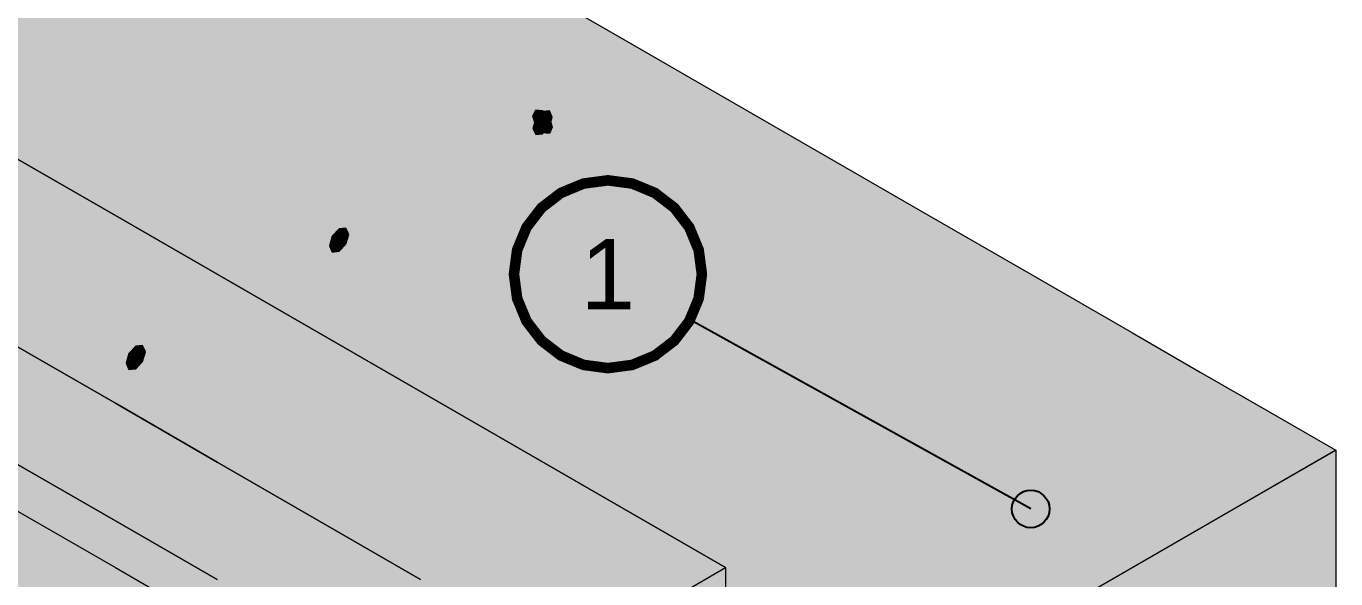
# Model space of a CAD drawing. Header units: metres. Extents: x 349021 to 349543, y 9281040 to 9281959.
# Drawn here: x 349207.583 to 349208.141, y 9281044.245 to 9281044.481 of the extents above; entities that cross this region are included whole.
import ezdxf
from ezdxf.enums import TextEntityAlignment as Align

# ---------------------------------------------------------------- set-up
doc = ezdxf.new("R2010")
doc.units = ezdxf.units.M
doc.header["$LTSCALE"] = 0.25
doc.layers.add('ISO-3D', color=7, linetype='CONTINUOUS', lineweight=13)
doc.layers.add('ISO-3D-ARISTAS', color=250, linetype='CONTINUOUS', lineweight=13)
doc.layers.add('LLAMADAS-NUM', color=30, linetype='CONTINUOUS', lineweight=25, true_color=0xc05014)
doc.styles.get("Standard").update_dxf_attribs({"font": 'arial.ttf'})

msp = doc.modelspace()

# ---------------------------------------------------------------- linework, layer by layer
at = {"layer": 'ISO-3D', "true_color": 0x9e9d98}
for points in [[(349207.70801, 9281044.47), (349207.66471, 9281044.495), (349207.70801, 9281044.51), (349207.66471, 9281044.535)], [(349207.62141, 9281044.45333), (349207.57811, 9281044.47833), (349207.62141, 9281044.5), (349207.57811, 9281044.525)], [(349207.79462, 9281044.46), (349207.75131, 9281044.485), (349207.79462, 9281044.5), (349207.75131, 9281044.525)], [(349207.66471, 9281044.475), (349207.62141, 9281044.5), (349207.66471, 9281044.495), (349207.62141, 9281044.52)], [(349207.75131, 9281044.445), (349207.70801, 9281044.47), (349207.75131, 9281044.485), (349207.70801, 9281044.51)], [(349207.66471, 9281044.42833), (349207.62141, 9281044.45333), (349207.66471, 9281044.475), (349207.62141, 9281044.5)], [(349207.83792, 9281044.435), (349207.79462, 9281044.46), (349207.83792, 9281044.475), (349207.79462, 9281044.5)], [(349207.70801, 9281044.45), (349207.66471, 9281044.475), (349207.70801, 9281044.47), (349207.66471, 9281044.495)], [(349207.79462, 9281044.42), (349207.75131, 9281044.445), (349207.79462, 9281044.46), (349207.75131, 9281044.485)], [(349207.62141, 9281044.40667), (349207.57811, 9281044.43167), (349207.62141, 9281044.45333), (349207.57811, 9281044.47833)], [(349207.70801, 9281044.40333), (349207.66471, 9281044.42833), (349207.70801, 9281044.45), (349207.66471, 9281044.475)], [(349207.88122, 9281044.41), (349207.83792, 9281044.435), (349207.88122, 9281044.45), (349207.83792, 9281044.475)], [(349207.75131, 9281044.425), (349207.70801, 9281044.45), (349207.75131, 9281044.445), (349207.70801, 9281044.47)], [(349207.83792, 9281044.395), (349207.79462, 9281044.42), (349207.83792, 9281044.435), (349207.79462, 9281044.46)], [(349207.66471, 9281044.38167), (349207.62141, 9281044.40667), (349207.66471, 9281044.42833), (349207.62141, 9281044.45333)], [(349207.75131, 9281044.37833), (349207.70801, 9281044.40333), (349207.75131, 9281044.425), (349207.70801, 9281044.45)], [(349207.92452, 9281044.385), (349207.88122, 9281044.41), (349207.92452, 9281044.425), (349207.88122, 9281044.45)], [(349207.79462, 9281044.4), (349207.75131, 9281044.425), (349207.79462, 9281044.42), (349207.75131, 9281044.445)], [(349207.62141, 9281044.36), (349207.57811, 9281044.385), (349207.62141, 9281044.40667), (349207.57811, 9281044.43167)], [(349207.88122, 9281044.37), (349207.83792, 9281044.395), (349207.88122, 9281044.41), (349207.83792, 9281044.435)], [(349207.62141, 9281044.36), (349207.57811, 9281044.385), (349207.62141, 9281044.4), (349207.57811, 9281044.425)], [(349207.70801, 9281044.35667), (349207.66471, 9281044.38167), (349207.70801, 9281044.40333), (349207.66471, 9281044.42833)], [(349207.79462, 9281044.35333), (349207.75131, 9281044.37833), (349207.79462, 9281044.4), (349207.75131, 9281044.425)], [(349207.96782, 9281044.36), (349207.92452, 9281044.385), (349207.96782, 9281044.4), (349207.92452, 9281044.425)], [(349207.83792, 9281044.375), (349207.79462, 9281044.4), (349207.83792, 9281044.395), (349207.79462, 9281044.42)], [(349207.92452, 9281044.345), (349207.88122, 9281044.37), (349207.92452, 9281044.385), (349207.88122, 9281044.41)], [(349207.66471, 9281044.335), (349207.62141, 9281044.36), (349207.66471, 9281044.38167), (349207.62141, 9281044.40667)], [(349207.75131, 9281044.33167), (349207.70801, 9281044.35667), (349207.75131, 9281044.37833), (349207.70801, 9281044.40333)], [(349207.66471, 9281044.335), (349207.62141, 9281044.36), (349207.66471, 9281044.375), (349207.62141, 9281044.4)], [(349207.83792, 9281044.32833), (349207.79462, 9281044.35333), (349207.83792, 9281044.375), (349207.79462, 9281044.4)], [(349208.01112, 9281044.335), (349207.96782, 9281044.36), (349208.01112, 9281044.375), (349207.96782, 9281044.4)], [(349207.88122, 9281044.35), (349207.83792, 9281044.375), (349207.88122, 9281044.37), (349207.83792, 9281044.395)], [(349207.62141, 9281044.31333), (349207.57811, 9281044.33833), (349207.62141, 9281044.36), (349207.57811, 9281044.385)], [(349207.62141, 9281044.32), (349207.57811, 9281044.345), (349207.62141, 9281044.36), (349207.57811, 9281044.385)], [(349207.70801, 9281044.31), (349207.66471, 9281044.335), (349207.70801, 9281044.35667), (349207.66471, 9281044.38167)], [(349207.96782, 9281044.32), (349207.92452, 9281044.345), (349207.96782, 9281044.36), (349207.92452, 9281044.385)], [(349207.70801, 9281044.31), (349207.66471, 9281044.335), (349207.70801, 9281044.35), (349207.66471, 9281044.375)], [(349207.79462, 9281044.30667), (349207.75131, 9281044.33167), (349207.79462, 9281044.35333), (349207.75131, 9281044.37833)], [(349207.88122, 9281044.30333), (349207.83792, 9281044.32833), (349207.88122, 9281044.35), (349207.83792, 9281044.375)], [(349208.05442, 9281044.31), (349208.01112, 9281044.335), (349208.05442, 9281044.35), (349208.01112, 9281044.375)], [(349207.92452, 9281044.325), (349207.88122, 9281044.35), (349207.92452, 9281044.345), (349207.88122, 9281044.37)], [(349207.66471, 9281044.28833), (349207.62141, 9281044.31333), (349207.66471, 9281044.335), (349207.62141, 9281044.36)], [(349207.66471, 9281044.295), (349207.62141, 9281044.32), (349207.66471, 9281044.335), (349207.62141, 9281044.36)], [(349208.01112, 9281044.295), (349207.96782, 9281044.32), (349208.01112, 9281044.335), (349207.96782, 9281044.36)], [(349207.75131, 9281044.285), (349207.70801, 9281044.31), (349207.75131, 9281044.33167), (349207.70801, 9281044.35667)], [(349207.83792, 9281044.28167), (349207.79462, 9281044.30667), (349207.83792, 9281044.32833), (349207.79462, 9281044.35333)], [(349207.75131, 9281044.285), (349207.70801, 9281044.31), (349207.75131, 9281044.325), (349207.70801, 9281044.35)], [(349207.92452, 9281044.27833), (349207.88122, 9281044.30333), (349207.92452, 9281044.325), (349207.88122, 9281044.35)], [(349208.08329, 9281044.29333), (349208.05442, 9281044.31), (349208.08329, 9281044.33333), (349208.05442, 9281044.35)], [(349207.96782, 9281044.3), (349207.92452, 9281044.325), (349207.96782, 9281044.32), (349207.92452, 9281044.345)], [(349207.62141, 9281044.26667), (349207.57811, 9281044.29167), (349207.62141, 9281044.31333), (349207.57811, 9281044.33833)], [(349207.70801, 9281044.26333), (349207.66471, 9281044.28833), (349207.70801, 9281044.31), (349207.66471, 9281044.335)], [(349207.70801, 9281044.27), (349207.66471, 9281044.295), (349207.70801, 9281044.31), (349207.66471, 9281044.335)], [(349207.79462, 9281044.26), (349207.75131, 9281044.285), (349207.79462, 9281044.30667), (349207.75131, 9281044.33167)], [(349208.05442, 9281044.27), (349208.01112, 9281044.295), (349208.05442, 9281044.31), (349208.01112, 9281044.335)], [(349208.11216, 9281044.27667), (349208.08329, 9281044.29333), (349208.11216, 9281044.31667), (349208.08329, 9281044.33333)], [(349207.79462, 9281044.26), (349207.75131, 9281044.285), (349207.79462, 9281044.3), (349207.75131, 9281044.325)], [(349207.88122, 9281044.25667), (349207.83792, 9281044.28167), (349207.88122, 9281044.30333), (349207.83792, 9281044.32833)], [(349207.96782, 9281044.25333), (349207.92452, 9281044.27833), (349207.96782, 9281044.3), (349207.92452, 9281044.325)], [(349208.01112, 9281044.275), (349207.96782, 9281044.3), (349208.01112, 9281044.295), (349207.96782, 9281044.32)], [(349207.66471, 9281044.24167), (349207.62141, 9281044.26667), (349207.66471, 9281044.28833), (349207.62141, 9281044.31333)], [(349208.14103, 9281044.26), (349208.11216, 9281044.27667), (349208.14103, 9281044.3), (349208.11216, 9281044.31667)], [(349207.75131, 9281044.23833), (349207.70801, 9281044.26333), (349207.75131, 9281044.285), (349207.70801, 9281044.31)], [(349207.75131, 9281044.245), (349207.70801, 9281044.27), (349207.75131, 9281044.285), (349207.70801, 9281044.31)], [(349208.08329, 9281044.25333), (349208.05442, 9281044.27), (349208.08329, 9281044.29333), (349208.05442, 9281044.31)], [(349207.83792, 9281044.235), (349207.79462, 9281044.26), (349207.83792, 9281044.28167), (349207.79462, 9281044.30667)], [(349207.92452, 9281044.23167), (349207.88122, 9281044.25667), (349207.92452, 9281044.27833), (349207.88122, 9281044.30333)], [(349207.83792, 9281044.235), (349207.79462, 9281044.26), (349207.83792, 9281044.275), (349207.79462, 9281044.3)], [(349208.01112, 9281044.22833), (349207.96782, 9281044.25333), (349208.01112, 9281044.275), (349207.96782, 9281044.3)], [(349207.62141, 9281044.25), (349207.57811, 9281044.275), (349207.62141, 9281044.27), (349207.57811, 9281044.295)], [(349207.62141, 9281044.22), (349207.57811, 9281044.245), (349207.62141, 9281044.26667), (349207.57811, 9281044.29167)], [(349208.05442, 9281044.25), (349208.01112, 9281044.275), (349208.05442, 9281044.27), (349208.01112, 9281044.295)], [(349208.11216, 9281044.23667), (349208.08329, 9281044.25333), (349208.11216, 9281044.27667), (349208.08329, 9281044.29333)], [(349207.70801, 9281044.21667), (349207.66471, 9281044.24167), (349207.70801, 9281044.26333), (349207.66471, 9281044.28833)], [(349207.79462, 9281044.21333), (349207.75131, 9281044.23833), (349207.79462, 9281044.26), (349207.75131, 9281044.285)], [(349207.79462, 9281044.22), (349207.75131, 9281044.245), (349207.79462, 9281044.26), (349207.75131, 9281044.285)], [(349207.88122, 9281044.21), (349207.83792, 9281044.235), (349207.88122, 9281044.25667), (349207.83792, 9281044.28167)], [(349207.62141, 9281044.205), (349207.57811, 9281044.23), (349207.62141, 9281044.25), (349207.57811, 9281044.275)], [(349207.62141, 9281044.2), (349207.57811, 9281044.225), (349207.62141, 9281044.25), (349207.57811, 9281044.275)], [(349207.88122, 9281044.21), (349207.83792, 9281044.235), (349207.88122, 9281044.25), (349207.83792, 9281044.275)], [(349207.96782, 9281044.20667), (349207.92452, 9281044.23167), (349207.96782, 9281044.25333), (349207.92452, 9281044.27833)], [(349208.05442, 9281044.20333), (349208.01112, 9281044.22833), (349208.05442, 9281044.25), (349208.01112, 9281044.275)], [(349208.14103, 9281044.22), (349208.11216, 9281044.23667), (349208.14103, 9281044.26), (349208.11216, 9281044.27667)], [(349207.66471, 9281044.225), (349207.62141, 9281044.25), (349207.66471, 9281044.245), (349207.62141, 9281044.27)], [(349208.08329, 9281044.23333), (349208.05442, 9281044.25), (349208.08329, 9281044.25333), (349208.05442, 9281044.27)], [(349207.66471, 9281044.195), (349207.62141, 9281044.22), (349207.66471, 9281044.24167), (349207.62141, 9281044.26667)], [(349207.75131, 9281044.19167), (349207.70801, 9281044.21667), (349207.75131, 9281044.23833), (349207.70801, 9281044.26333)], [(349207.83792, 9281044.18833), (349207.79462, 9281044.21333), (349207.83792, 9281044.235), (349207.79462, 9281044.26)], [(349207.83792, 9281044.195), (349207.79462, 9281044.22), (349207.83792, 9281044.235), (349207.79462, 9281044.26)], [(349207.92452, 9281044.185), (349207.88122, 9281044.21), (349207.92452, 9281044.23167), (349207.88122, 9281044.25667)], [(349208.01112, 9281044.18167), (349207.96782, 9281044.20667), (349208.01112, 9281044.22833), (349207.96782, 9281044.25333)], [(349208.11216, 9281044.21667), (349208.08329, 9281044.23333), (349208.11216, 9281044.23667), (349208.08329, 9281044.25333)], [(349207.66471, 9281044.18), (349207.62141, 9281044.205), (349207.66471, 9281044.225), (349207.62141, 9281044.25)], [(349207.66471, 9281044.175), (349207.62141, 9281044.2), (349207.66471, 9281044.225), (349207.62141, 9281044.25)], [(349208.08329, 9281044.18667), (349208.05442, 9281044.20333), (349208.08329, 9281044.23333), (349208.05442, 9281044.25)]]:
    msp.add_solid(points, dxfattribs=at)
at = {"layer": 'ISO-3D', "true_color": 0xb0aea8}
for points in [[(349207.79462, 9281044.5), (349207.75997, 9281044.48), (349207.75131, 9281044.525), (349207.71667, 9281044.505)], [(349207.60409, 9281044.49), (349207.56945, 9281044.47), (349207.56079, 9281044.515), (349207.52615, 9281044.495)], [(349207.68203, 9281044.485), (349207.64739, 9281044.465), (349207.63873, 9281044.51), (349207.60409, 9281044.49)], [(349207.75997, 9281044.48), (349207.72533, 9281044.46), (349207.71667, 9281044.505), (349207.68203, 9281044.485)], [(349207.83792, 9281044.475), (349207.80328, 9281044.455), (349207.79462, 9281044.5), (349207.75997, 9281044.48)], [(349207.64739, 9281044.465), (349207.61275, 9281044.445), (349207.60409, 9281044.49), (349207.56945, 9281044.47)], [(349207.72533, 9281044.46), (349207.69069, 9281044.44), (349207.68203, 9281044.485), (349207.64739, 9281044.465)], [(349207.80328, 9281044.455), (349207.76863, 9281044.435), (349207.75997, 9281044.48), (349207.72533, 9281044.46)], [(349207.88122, 9281044.45), (349207.84658, 9281044.43), (349207.83792, 9281044.475), (349207.80328, 9281044.455)], [(349207.61275, 9281044.445), (349207.57811, 9281044.425), (349207.56945, 9281044.47), (349207.53481, 9281044.45)], [(349207.69069, 9281044.44), (349207.65605, 9281044.42), (349207.64739, 9281044.465), (349207.61275, 9281044.445)], [(349207.76863, 9281044.435), (349207.73399, 9281044.415), (349207.72533, 9281044.46), (349207.69069, 9281044.44)], [(349207.84658, 9281044.43), (349207.81194, 9281044.41), (349207.80328, 9281044.455), (349207.76863, 9281044.435)], [(349207.92452, 9281044.425), (349207.88988, 9281044.405), (349207.88122, 9281044.45), (349207.84658, 9281044.43)], [(349207.65605, 9281044.42), (349207.62141, 9281044.4), (349207.61275, 9281044.445), (349207.57811, 9281044.425)], [(349207.73399, 9281044.415), (349207.69935, 9281044.395), (349207.69069, 9281044.44), (349207.65605, 9281044.42)], [(349207.81194, 9281044.41), (349207.77729, 9281044.39), (349207.76863, 9281044.435), (349207.73399, 9281044.415)], [(349207.88988, 9281044.405), (349207.85524, 9281044.385), (349207.84658, 9281044.43), (349207.81194, 9281044.41)], [(349207.96782, 9281044.4), (349207.93318, 9281044.38), (349207.92452, 9281044.425), (349207.88988, 9281044.405)], [(349207.69935, 9281044.395), (349207.66471, 9281044.375), (349207.65605, 9281044.42), (349207.62141, 9281044.4)], [(349207.77729, 9281044.39), (349207.74265, 9281044.37), (349207.73399, 9281044.415), (349207.69935, 9281044.395)], [(349207.85524, 9281044.385), (349207.8206, 9281044.365), (349207.81194, 9281044.41), (349207.77729, 9281044.39)], [(349207.93318, 9281044.38), (349207.89854, 9281044.36), (349207.88988, 9281044.405), (349207.85524, 9281044.385)], [(349208.01112, 9281044.375), (349207.97648, 9281044.355), (349207.96782, 9281044.4), (349207.93318, 9281044.38)], [(349207.74265, 9281044.37), (349207.70801, 9281044.35), (349207.69935, 9281044.395), (349207.66471, 9281044.375)], [(349207.8206, 9281044.365), (349207.78595, 9281044.345), (349207.77729, 9281044.39), (349207.74265, 9281044.37)], [(349207.89854, 9281044.36), (349207.8639, 9281044.34), (349207.85524, 9281044.385), (349207.8206, 9281044.365)], [(349207.97648, 9281044.355), (349207.94184, 9281044.335), (349207.93318, 9281044.38), (349207.89854, 9281044.36)], [(349208.05442, 9281044.35), (349208.01978, 9281044.33), (349208.01112, 9281044.375), (349207.97648, 9281044.355)], [(349207.78595, 9281044.345), (349207.75131, 9281044.325), (349207.74265, 9281044.37), (349207.70801, 9281044.35)], [(349207.8639, 9281044.34), (349207.82926, 9281044.32), (349207.8206, 9281044.365), (349207.78595, 9281044.345)], [(349207.94184, 9281044.335), (349207.9072, 9281044.315), (349207.89854, 9281044.36), (349207.8639, 9281044.34)], [(349208.01978, 9281044.33), (349207.98514, 9281044.31), (349207.97648, 9281044.355), (349207.94184, 9281044.335)], [(349208.08329, 9281044.33333), (349208.04865, 9281044.31333), (349208.05442, 9281044.35), (349208.01978, 9281044.33)], [(349207.62141, 9281044.32), (349207.57811, 9281044.295), (349207.57811, 9281044.345), (349207.53481, 9281044.32)], [(349207.82926, 9281044.32), (349207.79462, 9281044.3), (349207.78595, 9281044.345), (349207.75131, 9281044.325)], [(349207.9072, 9281044.315), (349207.87256, 9281044.295), (349207.8639, 9281044.34), (349207.82926, 9281044.32)], [(349207.98514, 9281044.31), (349207.9505, 9281044.29), (349207.94184, 9281044.335), (349207.9072, 9281044.315)], [(349208.04865, 9281044.31333), (349208.01401, 9281044.29333), (349208.01978, 9281044.33), (349207.98514, 9281044.31)], [(349208.11216, 9281044.31667), (349208.07752, 9281044.29667), (349208.08329, 9281044.33333), (349208.04865, 9281044.31333)], [(349207.66471, 9281044.295), (349207.62141, 9281044.27), (349207.62141, 9281044.32), (349207.57811, 9281044.295)], [(349207.87256, 9281044.295), (349207.83792, 9281044.275), (349207.82926, 9281044.32), (349207.79462, 9281044.3)], [(349207.9505, 9281044.29), (349207.91586, 9281044.27), (349207.9072, 9281044.315), (349207.87256, 9281044.295)], [(349208.07752, 9281044.29667), (349208.04288, 9281044.27667), (349208.04865, 9281044.31333), (349208.01401, 9281044.29333)], [(349208.14103, 9281044.3), (349208.10638, 9281044.28), (349208.11216, 9281044.31667), (349208.07752, 9281044.29667)], [(349208.01401, 9281044.29333), (349207.97937, 9281044.27333), (349207.98514, 9281044.31), (349207.9505, 9281044.29)], [(349208.10638, 9281044.28), (349208.07174, 9281044.26), (349208.07752, 9281044.29667), (349208.04288, 9281044.27667)], [(349207.70801, 9281044.27), (349207.66471, 9281044.245), (349207.66471, 9281044.295), (349207.62141, 9281044.27)], [(349207.91586, 9281044.27), (349207.88122, 9281044.25), (349207.87256, 9281044.295), (349207.83792, 9281044.275)], [(349208.04288, 9281044.27667), (349208.00823, 9281044.25667), (349208.01401, 9281044.29333), (349207.97937, 9281044.27333)], [(349207.97937, 9281044.27333), (349207.94473, 9281044.25333), (349207.9505, 9281044.29), (349207.91586, 9281044.27)], [(349207.62141, 9281044.25), (349207.59254, 9281044.23333), (349207.57811, 9281044.275), (349207.54924, 9281044.25833)], [(349208.07174, 9281044.26), (349208.0371, 9281044.24), (349208.04288, 9281044.27667), (349208.00823, 9281044.25667)], [(349207.75131, 9281044.245), (349207.70801, 9281044.22), (349207.70801, 9281044.27), (349207.66471, 9281044.245)], [(349207.94473, 9281044.25333), (349207.91009, 9281044.23333), (349207.91586, 9281044.27), (349207.88122, 9281044.25)], [(349208.00823, 9281044.25667), (349207.97359, 9281044.23667), (349207.97937, 9281044.27333), (349207.94473, 9281044.25333)], [(349207.59254, 9281044.23333), (349207.56368, 9281044.21667), (349207.54924, 9281044.25833), (349207.52037, 9281044.24167)], [(349207.97359, 9281044.23667), (349207.93895, 9281044.21667), (349207.94473, 9281044.25333), (349207.91009, 9281044.23333)], [(349208.0371, 9281044.24), (349208.00246, 9281044.22), (349208.00823, 9281044.25667), (349207.97359, 9281044.23667)], [(349207.66471, 9281044.225), (349207.63584, 9281044.20833), (349207.62141, 9281044.25), (349207.59254, 9281044.23333)], [(349207.91009, 9281044.23333), (349207.86678, 9281044.20833), (349207.88122, 9281044.25), (349207.83792, 9281044.225)]]:
    msp.add_solid(points, dxfattribs=at)
at = {"layer": 'ISO-3D', "true_color": 0x513422}
for points in [[(349207.71255, 9281044.49238), (349207.71376, 9281044.49505), (349207.67125, 9281044.46854), (349207.67245, 9281044.47121)], [(349207.7208, 9281044.48762), (349207.71959, 9281044.48495), (349207.67949, 9281044.46377), (349207.67829, 9281044.4611)], [(349207.67125, 9281044.46854), (349207.67245, 9281044.47121), (349207.62994, 9281044.44469), (349207.63115, 9281044.44736)], [(349207.67949, 9281044.46377), (349207.67829, 9281044.4611), (349207.63819, 9281044.43993), (349207.63698, 9281044.43726)], [(349207.62994, 9281044.44469), (349207.63115, 9281044.44736), (349207.58864, 9281044.42084), (349207.58985, 9281044.42351)], [(349207.79915, 9281044.44238), (349207.80036, 9281044.44505), (349207.75785, 9281044.41854), (349207.75906, 9281044.42121)], [(349207.63819, 9281044.43993), (349207.63698, 9281044.43726), (349207.59689, 9281044.41608), (349207.59568, 9281044.41341)], [(349207.8074, 9281044.43762), (349207.80619, 9281044.43495), (349207.7661, 9281044.41377), (349207.76489, 9281044.4111)], [(349207.58864, 9281044.42084), (349207.58985, 9281044.42351), (349207.54734, 9281044.397), (349207.54855, 9281044.39967)], [(349207.75785, 9281044.41854), (349207.75906, 9281044.42121), (349207.71655, 9281044.39469), (349207.71775, 9281044.39736)], [(349207.59689, 9281044.41608), (349207.59568, 9281044.41341), (349207.55559, 9281044.39223), (349207.55438, 9281044.38956)], [(349207.7661, 9281044.41377), (349207.76489, 9281044.4111), (349207.72479, 9281044.38993), (349207.72359, 9281044.38726)], [(349207.71655, 9281044.39469), (349207.71775, 9281044.39736), (349207.67524, 9281044.37084), (349207.67645, 9281044.37351)], [(349207.72479, 9281044.38993), (349207.72359, 9281044.38726), (349207.68349, 9281044.36608), (349207.68228, 9281044.36341)], [(349207.67524, 9281044.37084), (349207.67645, 9281044.37351), (349207.63394, 9281044.347), (349207.63515, 9281044.34967)], [(349207.68349, 9281044.36608), (349207.68228, 9281044.36341), (349207.64219, 9281044.34223), (349207.64098, 9281044.33956)], [(349207.63394, 9281044.347), (349207.63515, 9281044.34967), (349207.59264, 9281044.32315), (349207.59385, 9281044.32582)], [(349207.64219, 9281044.34223), (349207.64098, 9281044.33956), (349207.60089, 9281044.31839), (349207.59968, 9281044.31572)], [(349207.59264, 9281044.32315), (349207.59385, 9281044.32582), (349207.55133, 9281044.2993), (349207.55254, 9281044.30197)], [(349207.60089, 9281044.31839), (349207.59968, 9281044.31572), (349207.55958, 9281044.29454), (349207.55838, 9281044.29187)]]:
    msp.add_solid(points, dxfattribs=at)
at = {"layer": 'ISO-3D', "true_color": 0x734930}
for points in [[(349207.71376, 9281044.48832), (349207.71255, 9281044.49238), (349207.67245, 9281044.46447), (349207.67125, 9281044.46854)], [(349207.71959, 9281044.49168), (349207.7208, 9281044.48762), (349207.67829, 9281044.46784), (349207.67949, 9281044.46377)], [(349207.67245, 9281044.46447), (349207.67125, 9281044.46854), (349207.63115, 9281044.44062), (349207.62994, 9281044.44469)], [(349207.67829, 9281044.46784), (349207.67949, 9281044.46377), (349207.63698, 9281044.44399), (349207.63819, 9281044.43993)], [(349207.63115, 9281044.44062), (349207.62994, 9281044.44469), (349207.58985, 9281044.41678), (349207.58864, 9281044.42084)], [(349207.63698, 9281044.44399), (349207.63819, 9281044.43993), (349207.59568, 9281044.42015), (349207.59689, 9281044.41608)], [(349207.80036, 9281044.43832), (349207.79915, 9281044.44238), (349207.75906, 9281044.41447), (349207.75785, 9281044.41854)], [(349207.80619, 9281044.44168), (349207.8074, 9281044.43762), (349207.76489, 9281044.41784), (349207.7661, 9281044.41377)], [(349207.58985, 9281044.41678), (349207.58864, 9281044.42084), (349207.54855, 9281044.39293), (349207.54734, 9281044.397)], [(349207.59568, 9281044.42015), (349207.59689, 9281044.41608), (349207.55438, 9281044.3963), (349207.55559, 9281044.39223)], [(349207.75906, 9281044.41447), (349207.75785, 9281044.41854), (349207.71775, 9281044.39062), (349207.71655, 9281044.39469)], [(349207.76489, 9281044.41784), (349207.7661, 9281044.41377), (349207.72359, 9281044.39399), (349207.72479, 9281044.38993)], [(349207.71775, 9281044.39062), (349207.71655, 9281044.39469), (349207.67645, 9281044.36678), (349207.67524, 9281044.37084)], [(349207.72359, 9281044.39399), (349207.72479, 9281044.38993), (349207.68228, 9281044.37015), (349207.68349, 9281044.36608)], [(349207.67645, 9281044.36678), (349207.67524, 9281044.37084), (349207.63515, 9281044.34293), (349207.63394, 9281044.347)], [(349207.68228, 9281044.37015), (349207.68349, 9281044.36608), (349207.64098, 9281044.3463), (349207.64219, 9281044.34223)], [(349207.63515, 9281044.34293), (349207.63394, 9281044.347), (349207.59385, 9281044.31909), (349207.59264, 9281044.32315)], [(349207.64098, 9281044.3463), (349207.64219, 9281044.34223), (349207.59968, 9281044.32245), (349207.60089, 9281044.31839)], [(349207.59385, 9281044.31909), (349207.59264, 9281044.32315), (349207.55254, 9281044.29524), (349207.55133, 9281044.2993)], [(349207.59968, 9281044.32245), (349207.60089, 9281044.31839), (349207.55838, 9281044.29861), (349207.55958, 9281044.29454)]]:
    msp.add_solid(points, dxfattribs=at)
at = {"layer": 'ISO-3D', "true_color": 0x70482f}
for points in [[(349207.71376, 9281044.49505), (349207.71667, 9281044.49476), (349207.67245, 9281044.47121), (349207.67537, 9281044.47092)], [(349207.71959, 9281044.48495), (349207.71667, 9281044.48524), (349207.67829, 9281044.4611), (349207.67537, 9281044.46139)], [(349207.67245, 9281044.47121), (349207.67537, 9281044.47092), (349207.63115, 9281044.44736), (349207.63407, 9281044.44707)], [(349207.67829, 9281044.4611), (349207.67537, 9281044.46139), (349207.63698, 9281044.43726), (349207.63407, 9281044.43755)], [(349207.63115, 9281044.44736), (349207.63407, 9281044.44707), (349207.58985, 9281044.42351), (349207.59276, 9281044.42322)], [(349207.80036, 9281044.44505), (349207.80328, 9281044.44476), (349207.75906, 9281044.42121), (349207.76197, 9281044.42092)], [(349207.63698, 9281044.43726), (349207.63407, 9281044.43755), (349207.59568, 9281044.41341), (349207.59276, 9281044.4137)], [(349207.80619, 9281044.43495), (349207.80328, 9281044.43524), (349207.76489, 9281044.4111), (349207.76197, 9281044.41139)], [(349207.58985, 9281044.42351), (349207.59276, 9281044.42322), (349207.54855, 9281044.39967), (349207.55146, 9281044.39938)], [(349207.75906, 9281044.42121), (349207.76197, 9281044.42092), (349207.71775, 9281044.39736), (349207.72067, 9281044.39707)], [(349207.59568, 9281044.41341), (349207.59276, 9281044.4137), (349207.55438, 9281044.38956), (349207.55146, 9281044.38985)], [(349207.76489, 9281044.4111), (349207.76197, 9281044.41139), (349207.72359, 9281044.38726), (349207.72067, 9281044.38755)], [(349207.71775, 9281044.39736), (349207.72067, 9281044.39707), (349207.67645, 9281044.37351), (349207.67937, 9281044.37322)], [(349207.72359, 9281044.38726), (349207.72067, 9281044.38755), (349207.68228, 9281044.36341), (349207.67937, 9281044.3637)], [(349207.67645, 9281044.37351), (349207.67937, 9281044.37322), (349207.63515, 9281044.34967), (349207.63806, 9281044.34938)], [(349207.68228, 9281044.36341), (349207.67937, 9281044.3637), (349207.64098, 9281044.33956), (349207.63806, 9281044.33985)], [(349207.63515, 9281044.34967), (349207.63806, 9281044.34938), (349207.59385, 9281044.32582), (349207.59676, 9281044.32553)], [(349207.64098, 9281044.33956), (349207.63806, 9281044.33985), (349207.59968, 9281044.31572), (349207.59676, 9281044.31601)], [(349207.59385, 9281044.32582), (349207.59676, 9281044.32553), (349207.55254, 9281044.30197), (349207.55546, 9281044.30169)], [(349207.59968, 9281044.31572), (349207.59676, 9281044.31601), (349207.55838, 9281044.29187), (349207.55546, 9281044.29216)]]:
    msp.add_solid(points, dxfattribs=at)
at = {"layer": 'ISO-3D', "true_color": 0x805135}
for points in [[(349207.71667, 9281044.49476), (349207.71959, 9281044.49168), (349207.67537, 9281044.47092), (349207.67829, 9281044.46784)], [(349207.71667, 9281044.48524), (349207.71376, 9281044.48832), (349207.67537, 9281044.46139), (349207.67245, 9281044.46447)], [(349207.67537, 9281044.47092), (349207.67829, 9281044.46784), (349207.63407, 9281044.44707), (349207.63698, 9281044.44399)], [(349207.67537, 9281044.46139), (349207.67245, 9281044.46447), (349207.63407, 9281044.43755), (349207.63115, 9281044.44062)], [(349207.63407, 9281044.44707), (349207.63698, 9281044.44399), (349207.59276, 9281044.42322), (349207.59568, 9281044.42015)], [(349207.80328, 9281044.44476), (349207.80619, 9281044.44168), (349207.76197, 9281044.42092), (349207.76489, 9281044.41784)], [(349207.63407, 9281044.43755), (349207.63115, 9281044.44062), (349207.59276, 9281044.4137), (349207.58985, 9281044.41678)], [(349207.80328, 9281044.43524), (349207.80036, 9281044.43832), (349207.76197, 9281044.41139), (349207.75906, 9281044.41447)], [(349207.59276, 9281044.42322), (349207.59568, 9281044.42015), (349207.55146, 9281044.39938), (349207.55438, 9281044.3963)], [(349207.76197, 9281044.42092), (349207.76489, 9281044.41784), (349207.72067, 9281044.39707), (349207.72359, 9281044.39399)], [(349207.59276, 9281044.4137), (349207.58985, 9281044.41678), (349207.55146, 9281044.38985), (349207.54855, 9281044.39293)], [(349207.76197, 9281044.41139), (349207.75906, 9281044.41447), (349207.72067, 9281044.38755), (349207.71775, 9281044.39062)], [(349207.72067, 9281044.39707), (349207.72359, 9281044.39399), (349207.67937, 9281044.37322), (349207.68228, 9281044.37015)], [(349207.72067, 9281044.38755), (349207.71775, 9281044.39062), (349207.67937, 9281044.3637), (349207.67645, 9281044.36678)], [(349207.67937, 9281044.37322), (349207.68228, 9281044.37015), (349207.63806, 9281044.34938), (349207.64098, 9281044.3463)], [(349207.67937, 9281044.3637), (349207.67645, 9281044.36678), (349207.63806, 9281044.33985), (349207.63515, 9281044.34293)], [(349207.63806, 9281044.34938), (349207.64098, 9281044.3463), (349207.59676, 9281044.32553), (349207.59968, 9281044.32245)], [(349207.63806, 9281044.33985), (349207.63515, 9281044.34293), (349207.59676, 9281044.31601), (349207.59385, 9281044.31909)], [(349207.59676, 9281044.32553), (349207.59968, 9281044.32245), (349207.55546, 9281044.30169), (349207.55838, 9281044.29861)], [(349207.59676, 9281044.31601), (349207.59385, 9281044.31909), (349207.55546, 9281044.29216), (349207.55254, 9281044.29524)]]:
    msp.add_solid(points, dxfattribs=at)
at = {"layer": 'ISO-3D', "true_color": 0x845437}
for points in [[(349207.76197, 9281044.46813), (349207.75906, 9281044.46505), (349207.72067, 9281044.49198), (349207.71775, 9281044.4889)], [(349207.59276, 9281044.46583), (349207.58985, 9281044.46275), (349207.55146, 9281044.48967), (349207.54855, 9281044.48659)], [(349207.59276, 9281044.4563), (349207.59568, 9281044.45938), (349207.55146, 9281044.48015), (349207.55438, 9281044.48323)], [(349207.76197, 9281044.45861), (349207.76489, 9281044.46169), (349207.72067, 9281044.48245), (349207.72359, 9281044.48553)], [(349207.63407, 9281044.44198), (349207.63115, 9281044.4389), (349207.59276, 9281044.46583), (349207.58985, 9281044.46275)], [(349207.80328, 9281044.44429), (349207.80036, 9281044.44121), (349207.76197, 9281044.46813), (349207.75906, 9281044.46505)], [(349207.63407, 9281044.43245), (349207.63698, 9281044.43553), (349207.59276, 9281044.4563), (349207.59568, 9281044.45938)], [(349207.80328, 9281044.43476), (349207.80619, 9281044.43784), (349207.76197, 9281044.45861), (349207.76489, 9281044.46169)], [(349207.67537, 9281044.41813), (349207.67245, 9281044.41505), (349207.63407, 9281044.44198), (349207.63115, 9281044.4389)], [(349207.67537, 9281044.40861), (349207.67829, 9281044.41169), (349207.63407, 9281044.43245), (349207.63698, 9281044.43553)], [(349207.71667, 9281044.39429), (349207.71376, 9281044.39121), (349207.67537, 9281044.41813), (349207.67245, 9281044.41505)], [(349207.71667, 9281044.38476), (349207.71959, 9281044.38784), (349207.67537, 9281044.40861), (349207.67829, 9281044.41169)], [(349207.58877, 9281044.36813), (349207.58585, 9281044.36505), (349207.54746, 9281044.39198), (349207.54455, 9281044.3889)], [(349207.58877, 9281044.35861), (349207.59168, 9281044.36169), (349207.54746, 9281044.38245), (349207.55038, 9281044.38553)], [(349207.63007, 9281044.34429), (349207.62715, 9281044.34121), (349207.58877, 9281044.36813), (349207.58585, 9281044.36505)], [(349207.63007, 9281044.33476), (349207.63299, 9281044.33784), (349207.58877, 9281044.35861), (349207.59168, 9281044.36169)]]:
    msp.add_solid(points, dxfattribs=at)
at = {"layer": 'ISO-3D', "true_color": 0x6c452d}
for points in [[(349207.76489, 9281044.46842), (349207.76197, 9281044.46813), (349207.72359, 9281044.49227), (349207.72067, 9281044.49198)], [(349207.59568, 9281044.46611), (349207.59276, 9281044.46583), (349207.55438, 9281044.48996), (349207.55146, 9281044.48967)], [(349207.58985, 9281044.45601), (349207.59276, 9281044.4563), (349207.54855, 9281044.47986), (349207.55146, 9281044.48015)], [(349207.75906, 9281044.45832), (349207.76197, 9281044.45861), (349207.71775, 9281044.48217), (349207.72067, 9281044.48245)], [(349207.63698, 9281044.44227), (349207.63407, 9281044.44198), (349207.59568, 9281044.46611), (349207.59276, 9281044.46583)], [(349207.80619, 9281044.44458), (349207.80328, 9281044.44429), (349207.76489, 9281044.46842), (349207.76197, 9281044.46813)], [(349207.80036, 9281044.43447), (349207.80328, 9281044.43476), (349207.75906, 9281044.45832), (349207.76197, 9281044.45861)], [(349207.63115, 9281044.43217), (349207.63407, 9281044.43245), (349207.58985, 9281044.45601), (349207.59276, 9281044.4563)], [(349207.67829, 9281044.41842), (349207.67537, 9281044.41813), (349207.63698, 9281044.44227), (349207.63407, 9281044.44198)], [(349207.67245, 9281044.40832), (349207.67537, 9281044.40861), (349207.63115, 9281044.43217), (349207.63407, 9281044.43245)], [(349207.71959, 9281044.39458), (349207.71667, 9281044.39429), (349207.67829, 9281044.41842), (349207.67537, 9281044.41813)], [(349207.71376, 9281044.38447), (349207.71667, 9281044.38476), (349207.67245, 9281044.40832), (349207.67537, 9281044.40861)], [(349207.59168, 9281044.36842), (349207.58877, 9281044.36813), (349207.55038, 9281044.39227), (349207.54746, 9281044.39198)], [(349207.58585, 9281044.35832), (349207.58877, 9281044.35861), (349207.54455, 9281044.38217), (349207.54746, 9281044.38245)], [(349207.63299, 9281044.34458), (349207.63007, 9281044.34429), (349207.59168, 9281044.36842), (349207.58877, 9281044.36813)], [(349207.62715, 9281044.33447), (349207.63007, 9281044.33476), (349207.58585, 9281044.35832), (349207.58877, 9281044.35861)]]:
    msp.add_solid(points, dxfattribs=at)
at = {"layer": 'ISO-3D', "true_color": 0x5c3b26}
for points in [[(349207.7661, 9281044.46575), (349207.76489, 9281044.46842), (349207.72479, 9281044.4896), (349207.72359, 9281044.49227)], [(349207.59689, 9281044.46344), (349207.59568, 9281044.46611), (349207.55559, 9281044.48729), (349207.55438, 9281044.48996)], [(349207.58864, 9281044.45868), (349207.58985, 9281044.45601), (349207.54734, 9281044.48253), (349207.54855, 9281044.47986)], [(349207.75785, 9281044.46099), (349207.75906, 9281044.45832), (349207.71655, 9281044.48484), (349207.71775, 9281044.48217)], [(349207.63819, 9281044.4396), (349207.63698, 9281044.44227), (349207.59689, 9281044.46344), (349207.59568, 9281044.46611)], [(349207.8074, 9281044.44191), (349207.80619, 9281044.44458), (349207.7661, 9281044.46575), (349207.76489, 9281044.46842)], [(349207.62994, 9281044.43484), (349207.63115, 9281044.43217), (349207.58864, 9281044.45868), (349207.58985, 9281044.45601)], [(349207.79915, 9281044.43714), (349207.80036, 9281044.43447), (349207.75785, 9281044.46099), (349207.75906, 9281044.45832)], [(349207.67949, 9281044.41575), (349207.67829, 9281044.41842), (349207.63819, 9281044.4396), (349207.63698, 9281044.44227)], [(349207.67125, 9281044.41099), (349207.67245, 9281044.40832), (349207.62994, 9281044.43484), (349207.63115, 9281044.43217)], [(349207.7208, 9281044.39191), (349207.71959, 9281044.39458), (349207.67949, 9281044.41575), (349207.67829, 9281044.41842)], [(349207.71255, 9281044.38714), (349207.71376, 9281044.38447), (349207.67125, 9281044.41099), (349207.67245, 9281044.40832)], [(349207.59289, 9281044.36575), (349207.59168, 9281044.36842), (349207.55159, 9281044.3896), (349207.55038, 9281044.39227)], [(349207.58464, 9281044.36099), (349207.58585, 9281044.35832), (349207.54334, 9281044.38484), (349207.54455, 9281044.38217)], [(349207.63419, 9281044.34191), (349207.63299, 9281044.34458), (349207.59289, 9281044.36575), (349207.59168, 9281044.36842)], [(349207.62595, 9281044.33714), (349207.62715, 9281044.33447), (349207.58464, 9281044.36099), (349207.58585, 9281044.35832)]]:
    msp.add_solid(points, dxfattribs=at)
at = {"layer": 'ISO-3D', "true_color": 0x7e5035}
for points in [[(349207.58985, 9281044.46275), (349207.58864, 9281044.45868), (349207.54855, 9281044.48659), (349207.54734, 9281044.48253)], [(349207.59568, 9281044.45938), (349207.59689, 9281044.46344), (349207.55438, 9281044.48323), (349207.55559, 9281044.48729)], [(349207.75906, 9281044.46505), (349207.75785, 9281044.46099), (349207.71775, 9281044.4889), (349207.71655, 9281044.48484)], [(349207.76489, 9281044.46169), (349207.7661, 9281044.46575), (349207.72359, 9281044.48553), (349207.72479, 9281044.4896)], [(349207.63698, 9281044.43553), (349207.63819, 9281044.4396), (349207.59568, 9281044.45938), (349207.59689, 9281044.46344)], [(349207.80036, 9281044.44121), (349207.79915, 9281044.43714), (349207.75906, 9281044.46505), (349207.75785, 9281044.46099)], [(349207.80619, 9281044.43784), (349207.8074, 9281044.44191), (349207.76489, 9281044.46169), (349207.7661, 9281044.46575)], [(349207.63115, 9281044.4389), (349207.62994, 9281044.43484), (349207.58985, 9281044.46275), (349207.58864, 9281044.45868)], [(349207.67245, 9281044.41505), (349207.67125, 9281044.41099), (349207.63115, 9281044.4389), (349207.62994, 9281044.43484)], [(349207.67829, 9281044.41169), (349207.67949, 9281044.41575), (349207.63698, 9281044.43553), (349207.63819, 9281044.4396)], [(349207.71376, 9281044.39121), (349207.71255, 9281044.38714), (349207.67245, 9281044.41505), (349207.67125, 9281044.41099)], [(349207.71959, 9281044.38784), (349207.7208, 9281044.39191), (349207.67829, 9281044.41169), (349207.67949, 9281044.41575)], [(349207.58585, 9281044.36505), (349207.58464, 9281044.36099), (349207.54455, 9281044.3889), (349207.54334, 9281044.38484)], [(349207.59168, 9281044.36169), (349207.59289, 9281044.36575), (349207.55038, 9281044.38553), (349207.55159, 9281044.3896)], [(349207.62715, 9281044.34121), (349207.62595, 9281044.33714), (349207.58585, 9281044.36505), (349207.58464, 9281044.36099)], [(349207.63299, 9281044.33784), (349207.63419, 9281044.34191), (349207.59168, 9281044.36169), (349207.59289, 9281044.36575)]]:
    msp.add_solid(points, dxfattribs=at)
at = {"layer": 'ISO-3D', "true_color": 0x6f472f}
for points in [[(349207.80328, 9281044.44), (349207.79915, 9281044.44238), (349207.80036, 9281044.44505)], [(349207.80328, 9281044.44), (349207.80036, 9281044.43832), (349207.79915, 9281044.44238)], [(349207.80328, 9281044.44), (349207.80036, 9281044.44505), (349207.80328, 9281044.44476)], [(349207.80328, 9281044.44), (349207.80328, 9281044.44476), (349207.80619, 9281044.44168)], [(349207.80328, 9281044.44), (349207.80619, 9281044.44168), (349207.8074, 9281044.43762)], [(349207.80328, 9281044.44), (349207.80328, 9281044.43524), (349207.80036, 9281044.43832)], [(349207.80328, 9281044.44), (349207.80619, 9281044.43495), (349207.80328, 9281044.43524)], [(349207.80328, 9281044.44), (349207.8074, 9281044.43762), (349207.80619, 9281044.43495)]]:
    msp.add_solid(points, dxfattribs=at)
at = {"layer": 'ISO-3D', "true_color": 0x643f2a}
for points in [[(349207.80328, 9281044.43953), (349207.80036, 9281044.44121), (349207.79915, 9281044.43714)], [(349207.80328, 9281044.43953), (349207.80328, 9281044.44429), (349207.80036, 9281044.44121)], [(349207.80328, 9281044.43953), (349207.8074, 9281044.44191), (349207.80619, 9281044.44458)], [(349207.80328, 9281044.43953), (349207.80619, 9281044.44458), (349207.80328, 9281044.44429)], [(349207.80328, 9281044.43953), (349207.80619, 9281044.43784), (349207.8074, 9281044.44191)], [(349207.80328, 9281044.43953), (349207.79915, 9281044.43714), (349207.80036, 9281044.43447)], [(349207.80328, 9281044.43953), (349207.80036, 9281044.43447), (349207.80328, 9281044.43476)], [(349207.80328, 9281044.43953), (349207.80328, 9281044.43476), (349207.80619, 9281044.43784)], [(349207.71667, 9281044.38953), (349207.71376, 9281044.39121), (349207.71255, 9281044.38714)], [(349207.71667, 9281044.38953), (349207.71667, 9281044.39429), (349207.71376, 9281044.39121)], [(349207.71667, 9281044.38953), (349207.7208, 9281044.39191), (349207.71959, 9281044.39458)], [(349207.71667, 9281044.38953), (349207.71959, 9281044.39458), (349207.71667, 9281044.39429)], [(349207.71667, 9281044.38953), (349207.71959, 9281044.38784), (349207.7208, 9281044.39191)], [(349207.71667, 9281044.38953), (349207.71255, 9281044.38714), (349207.71376, 9281044.38447)], [(349207.71667, 9281044.38953), (349207.71376, 9281044.38447), (349207.71667, 9281044.38476)], [(349207.71667, 9281044.38953), (349207.71667, 9281044.38476), (349207.71959, 9281044.38784)], [(349207.63007, 9281044.33952), (349207.62715, 9281044.34121), (349207.62595, 9281044.33714)], [(349207.63007, 9281044.33952), (349207.63007, 9281044.34429), (349207.62715, 9281044.34121)], [(349207.63007, 9281044.33952), (349207.63419, 9281044.34191), (349207.63299, 9281044.34458)], [(349207.63007, 9281044.33952), (349207.63299, 9281044.34458), (349207.63007, 9281044.34429)], [(349207.63007, 9281044.33952), (349207.63299, 9281044.33784), (349207.63419, 9281044.34191)], [(349207.63007, 9281044.33952), (349207.62595, 9281044.33714), (349207.62715, 9281044.33447)], [(349207.63007, 9281044.33952), (349207.62715, 9281044.33447), (349207.63007, 9281044.33476)], [(349207.63007, 9281044.33952), (349207.63007, 9281044.33476), (349207.63299, 9281044.33784)]]:
    msp.add_solid(points, dxfattribs=at)
at = {"layer": 'ISO-3D', "true_color": 0x8e8d88}
for points in [[(349208.14103, 9281044.26), (349208.10855, 9281044.24125), (349208.14103, 9281044.3), (349208.10855, 9281044.28125)], [(349208.10855, 9281044.24125), (349208.07607, 9281044.2225), (349208.10855, 9281044.28125), (349208.07607, 9281044.2625)], [(349208.07607, 9281044.2225), (349208.0436, 9281044.20375), (349208.07607, 9281044.2625), (349208.0436, 9281044.24375)], [(349208.14103, 9281044.22), (349208.10855, 9281044.20125), (349208.14103, 9281044.26), (349208.10855, 9281044.24125)], [(349207.88122, 9281044.21), (349207.83792, 9281044.185), (349207.88122, 9281044.25), (349207.83792, 9281044.225)]]:
    msp.add_solid(points, dxfattribs=at)
at = {"layer": 'ISO-3D-ARISTAS', "color": 250}
for p, q in [((349207.79462, 9281044.5), (349207.83792, 9281044.475)), ((349207.79462, 9281044.5), (349207.83792, 9281044.475)), ((349207.83792, 9281044.475), (349207.88122, 9281044.45)), ((349207.83792, 9281044.475), (349207.88122, 9281044.45)), ((349207.88122, 9281044.45), (349207.92452, 9281044.425)), ((349207.88122, 9281044.45), (349207.92452, 9281044.425)), ((349207.79915, 9281044.44238), (349207.80036, 9281044.44505)), ((349207.79915, 9281044.44238), (349207.80036, 9281044.44505)), ((349207.80036, 9281044.43832), (349207.79915, 9281044.44238)), ((349207.80036, 9281044.43832), (349207.79915, 9281044.44238)), ((349207.80036, 9281044.44121), (349207.79915, 9281044.43714)), ((349207.80036, 9281044.44121), (349207.79915, 9281044.43714)), ((349207.80036, 9281044.44505), (349207.80328, 9281044.44476)), ((349207.80036, 9281044.44505), (349207.80328, 9281044.44476)), ((349207.80328, 9281044.44429), (349207.80036, 9281044.44121)), ((349207.80328, 9281044.44429), (349207.80036, 9281044.44121)), ((349207.80328, 9281044.44476), (349207.80619, 9281044.44168)), ((349207.80328, 9281044.44476), (349207.80619, 9281044.44168)), ((349207.80619, 9281044.44458), (349207.80328, 9281044.44429)), ((349207.80619, 9281044.44458), (349207.80328, 9281044.44429)), ((349207.8074, 9281044.44191), (349207.80619, 9281044.44458)), ((349207.8074, 9281044.44191), (349207.80619, 9281044.44458)), ((349207.80619, 9281044.43784), (349207.8074, 9281044.44191)), ((349207.80619, 9281044.43784), (349207.8074, 9281044.44191)), ((349207.80619, 9281044.44168), (349207.8074, 9281044.43762)), ((349207.80619, 9281044.44168), (349207.8074, 9281044.43762)), ((349207.79915, 9281044.43714), (349207.80036, 9281044.43447)), ((349207.79915, 9281044.43714), (349207.80036, 9281044.43447)), ((349207.80328, 9281044.43524), (349207.80036, 9281044.43832)), ((349207.80328, 9281044.43524), (349207.80036, 9281044.43832)), ((349207.80328, 9281044.43476), (349207.80619, 9281044.43784)), ((349207.80328, 9281044.43476), (349207.80619, 9281044.43784)), ((349207.8074, 9281044.43762), (349207.80619, 9281044.43495)), ((349207.8074, 9281044.43762), (349207.80619, 9281044.43495)), ((349207.80036, 9281044.43447), (349207.80328, 9281044.43476)), ((349207.80036, 9281044.43447), (349207.80328, 9281044.43476)), ((349207.80619, 9281044.43495), (349207.80328, 9281044.43524)), ((349207.80619, 9281044.43495), (349207.80328, 9281044.43524)), ((349207.57811, 9281044.425), (349207.62141, 9281044.4)), ((349207.62141, 9281044.4), (349207.57811, 9281044.425)), ((349207.92452, 9281044.425), (349207.96782, 9281044.4)), ((349207.92452, 9281044.425), (349207.96782, 9281044.4)), ((349207.62141, 9281044.4), (349207.66471, 9281044.375)), ((349207.66471, 9281044.375), (349207.62141, 9281044.4)), ((349207.96782, 9281044.4), (349208.01112, 9281044.375)), ((349207.96782, 9281044.4), (349208.01112, 9281044.375)), ((349207.71376, 9281044.39121), (349207.71255, 9281044.38714)), ((349207.71376, 9281044.39121), (349207.71255, 9281044.38714)), ((349207.71667, 9281044.39429), (349207.71376, 9281044.39121)), ((349207.71667, 9281044.39429), (349207.71376, 9281044.39121)), ((349207.71959, 9281044.39458), (349207.71667, 9281044.39429)), ((349207.71959, 9281044.39458), (349207.71667, 9281044.39429)), ((349207.7208, 9281044.39191), (349207.71959, 9281044.39458)), ((349207.7208, 9281044.39191), (349207.71959, 9281044.39458)), ((349207.71959, 9281044.38784), (349207.7208, 9281044.39191)), ((349207.71959, 9281044.38784), (349207.7208, 9281044.39191)), ((349207.71255, 9281044.38714), (349207.71376, 9281044.38447)), ((349207.71255, 9281044.38714), (349207.71376, 9281044.38447)), ((349207.71667, 9281044.38476), (349207.71959, 9281044.38784)), ((349207.71667, 9281044.38476), (349207.71959, 9281044.38784)), ((349207.71376, 9281044.38447), (349207.71667, 9281044.38476)), ((349207.71376, 9281044.38447), (349207.71667, 9281044.38476)), ((349207.70801, 9281044.35), (349207.66471, 9281044.375)), ((349207.66471, 9281044.375), (349207.70801, 9281044.35)), ((349208.01112, 9281044.375), (349208.05442, 9281044.35)), ((349208.01112, 9281044.375), (349208.05442, 9281044.35)), ((349207.70801, 9281044.35), (349207.75131, 9281044.325)), ((349207.75131, 9281044.325), (349207.70801, 9281044.35)), ((349208.05442, 9281044.35), (349208.08329, 9281044.33333)), ((349208.05442, 9281044.35), (349208.08329, 9281044.33333)), ((349207.62141, 9281044.32), (349207.57811, 9281044.345)), ((349207.57811, 9281044.345), (349207.62141, 9281044.32)), ((349207.62715, 9281044.34121), (349207.62595, 9281044.33714)), ((349207.62715, 9281044.34121), (349207.62595, 9281044.33714)), ((349207.63007, 9281044.34429), (349207.62715, 9281044.34121)), ((349207.63007, 9281044.34429), (349207.62715, 9281044.34121)), ((349207.63299, 9281044.34458), (349207.63007, 9281044.34429)), ((349207.63299, 9281044.34458), (349207.63007, 9281044.34429)), ((349207.63419, 9281044.34191), (349207.63299, 9281044.34458)), ((349207.63419, 9281044.34191), (349207.63299, 9281044.34458)), ((349207.63299, 9281044.33784), (349207.63419, 9281044.34191)), ((349207.63299, 9281044.33784), (349207.63419, 9281044.34191)), ((349207.62595, 9281044.33714), (349207.62715, 9281044.33447)), ((349207.62595, 9281044.33714), (349207.62715, 9281044.33447)), ((349207.63007, 9281044.33476), (349207.63299, 9281044.33784)), ((349207.63007, 9281044.33476), (349207.63299, 9281044.33784)), ((349207.62715, 9281044.33447), (349207.63007, 9281044.33476)), ((349207.62715, 9281044.33447), (349207.63007, 9281044.33476)), ((349208.08329, 9281044.33333), (349208.11216, 9281044.31667)), ((349208.08329, 9281044.33333), (349208.11216, 9281044.31667)), ((349207.75131, 9281044.325), (349207.79462, 9281044.3)), ((349207.79462, 9281044.3), (349207.75131, 9281044.325)), ((349207.66471, 9281044.295), (349207.62141, 9281044.32)), ((349207.62141, 9281044.32), (349207.66471, 9281044.295)), ((349208.11216, 9281044.31667), (349208.14103, 9281044.3)), ((349208.11216, 9281044.31667), (349208.14103, 9281044.3)), ((349207.83792, 9281044.275), (349207.79462, 9281044.3)), ((349207.79462, 9281044.3), (349207.83792, 9281044.275)), ((349208.14103, 9281044.3), (349208.10638, 9281044.28)), ((349208.10855, 9281044.28125), (349208.14103, 9281044.3)), ((349208.14103, 9281044.3), (349208.14103, 9281044.26)), ((349208.14103, 9281044.3), (349208.14103, 9281044.26)), ((349207.62141, 9281044.27), (349207.57811, 9281044.295)), ((349207.57811, 9281044.295), (349207.62141, 9281044.27)), ((349207.70801, 9281044.27), (349207.66471, 9281044.295)), ((349207.66471, 9281044.295), (349207.70801, 9281044.27)), ((349208.10638, 9281044.28), (349208.07174, 9281044.26)), ((349208.07607, 9281044.2625), (349208.10855, 9281044.28125)), ((349207.57811, 9281044.275), (349207.62141, 9281044.25)), ((349207.57811, 9281044.275), (349207.62141, 9281044.25)), ((349207.83792, 9281044.275), (349207.88122, 9281044.25)), ((349207.88122, 9281044.25), (349207.83792, 9281044.275)), ((349207.66471, 9281044.245), (349207.62141, 9281044.27)), ((349207.62141, 9281044.27), (349207.66471, 9281044.245)), ((349207.75131, 9281044.245), (349207.70801, 9281044.27)), ((349207.70801, 9281044.27), (349207.75131, 9281044.245)), ((349208.07174, 9281044.26), (349208.0371, 9281044.24)), ((349208.0436, 9281044.24375), (349208.07607, 9281044.2625)), ((349208.14103, 9281044.26), (349208.14103, 9281044.22)), ((349208.14103, 9281044.26), (349208.14103, 9281044.22)), ((349207.62141, 9281044.25), (349207.66471, 9281044.225)), ((349207.62141, 9281044.25), (349207.66471, 9281044.225)), ((349207.83792, 9281044.225), (349207.88122, 9281044.25)), ((349207.83792, 9281044.225), (349207.88122, 9281044.25)), ((349207.88122, 9281044.25), (349207.88122, 9281044.21)), ((349207.88122, 9281044.25), (349207.88122, 9281044.21))]:
    msp.add_line(p, q, dxfattribs=at)
at = {"layer": 'LLAMADAS-NUM'}
msp.add_line((349208.01112, 9281044.275), (349207.86609, 9281044.35557), dxfattribs=at)
at = {"layer": 'LLAMADAS-NUM', "const_width": 0.0045}
msp.add_lwpolyline([(349207.87112, 9281044.375), (349207.86976, 9281044.38535), (349207.86576, 9281044.395), (349207.85941, 9281044.40328), (349207.85112, 9281044.40964), (349207.84147, 9281044.41364), (349207.83112, 9281044.415), (349207.82077, 9281044.41364), (349207.81112, 9281044.40964), (349207.80284, 9281044.40328), (349207.79648, 9281044.395), (349207.79248, 9281044.38535), (349207.79112, 9281044.375), (349207.79248, 9281044.36465), (349207.79648, 9281044.355), (349207.80284, 9281044.34672), (349207.81112, 9281044.34036), (349207.82077, 9281044.33636), (349207.83112, 9281044.335), (349207.84147, 9281044.33636), (349207.85112, 9281044.34036), (349207.85941, 9281044.34672), (349207.86576, 9281044.355), (349207.86976, 9281044.36465)], close=True, dxfattribs=at)
at = {"layer": 'LLAMADAS-NUM'}
msp.add_circle((349208.01112, 9281044.275), 0.008, dxfattribs=at)
at = {"layer": 'LLAMADAS-NUM', "true_color": 0xffffff}
for points in [[(349207.87112, 9281044.375), (349207.82077, 9281044.41364), (349207.81112, 9281044.40964)], [(349207.87112, 9281044.375), (349207.83112, 9281044.415), (349207.82077, 9281044.41364)], [(349207.87112, 9281044.375), (349207.84147, 9281044.41364), (349207.83112, 9281044.415)], [(349207.87112, 9281044.375), (349207.85112, 9281044.40964), (349207.84147, 9281044.41364)], [(349207.87112, 9281044.375), (349207.81112, 9281044.40964), (349207.80284, 9281044.40328)], [(349207.87112, 9281044.375), (349207.85941, 9281044.40328), (349207.85112, 9281044.40964)], [(349207.87112, 9281044.375), (349207.80284, 9281044.40328), (349207.79648, 9281044.395)], [(349207.87112, 9281044.375), (349207.86576, 9281044.395), (349207.85941, 9281044.40328)], [(349207.87112, 9281044.375), (349207.79648, 9281044.395), (349207.79248, 9281044.38535)], [(349207.87112, 9281044.375), (349207.86976, 9281044.38535), (349207.86576, 9281044.395)], [(349207.87112, 9281044.375), (349207.79248, 9281044.38535), (349207.79112, 9281044.375)], [(349207.87112, 9281044.375), (349207.79112, 9281044.375), (349207.79248, 9281044.36465)], [(349207.87112, 9281044.375), (349207.79248, 9281044.36465), (349207.79648, 9281044.355)], [(349207.87112, 9281044.375), (349207.79648, 9281044.355), (349207.80284, 9281044.34672)], [(349207.87112, 9281044.375), (349207.80284, 9281044.34672), (349207.81112, 9281044.34036)], [(349207.87112, 9281044.375), (349207.81112, 9281044.34036), (349207.82077, 9281044.33636)], [(349207.87112, 9281044.375), (349207.82077, 9281044.33636), (349207.83112, 9281044.335)], [(349207.87112, 9281044.375), (349207.83112, 9281044.335), (349207.84147, 9281044.33636)], [(349207.87112, 9281044.375), (349207.84147, 9281044.33636), (349207.85112, 9281044.34036)], [(349207.87112, 9281044.375), (349207.85112, 9281044.34036), (349207.85941, 9281044.34672)], [(349207.87112, 9281044.375), (349207.85941, 9281044.34672), (349207.86576, 9281044.355)], [(349207.87112, 9281044.375), (349207.86576, 9281044.355), (349207.86976, 9281044.36465)]]:
    msp.add_solid(points, dxfattribs=at)

# ---------------------------------------------------------------- texts
at = {"layer": 'LLAMADAS-NUM'}
msp.add_text('1', height=0.03, dxfattribs=at).set_placement((349207.83112, 9281044.375), align=Align.MIDDLE_CENTER)

doc.saveas('drawing.dxf')
